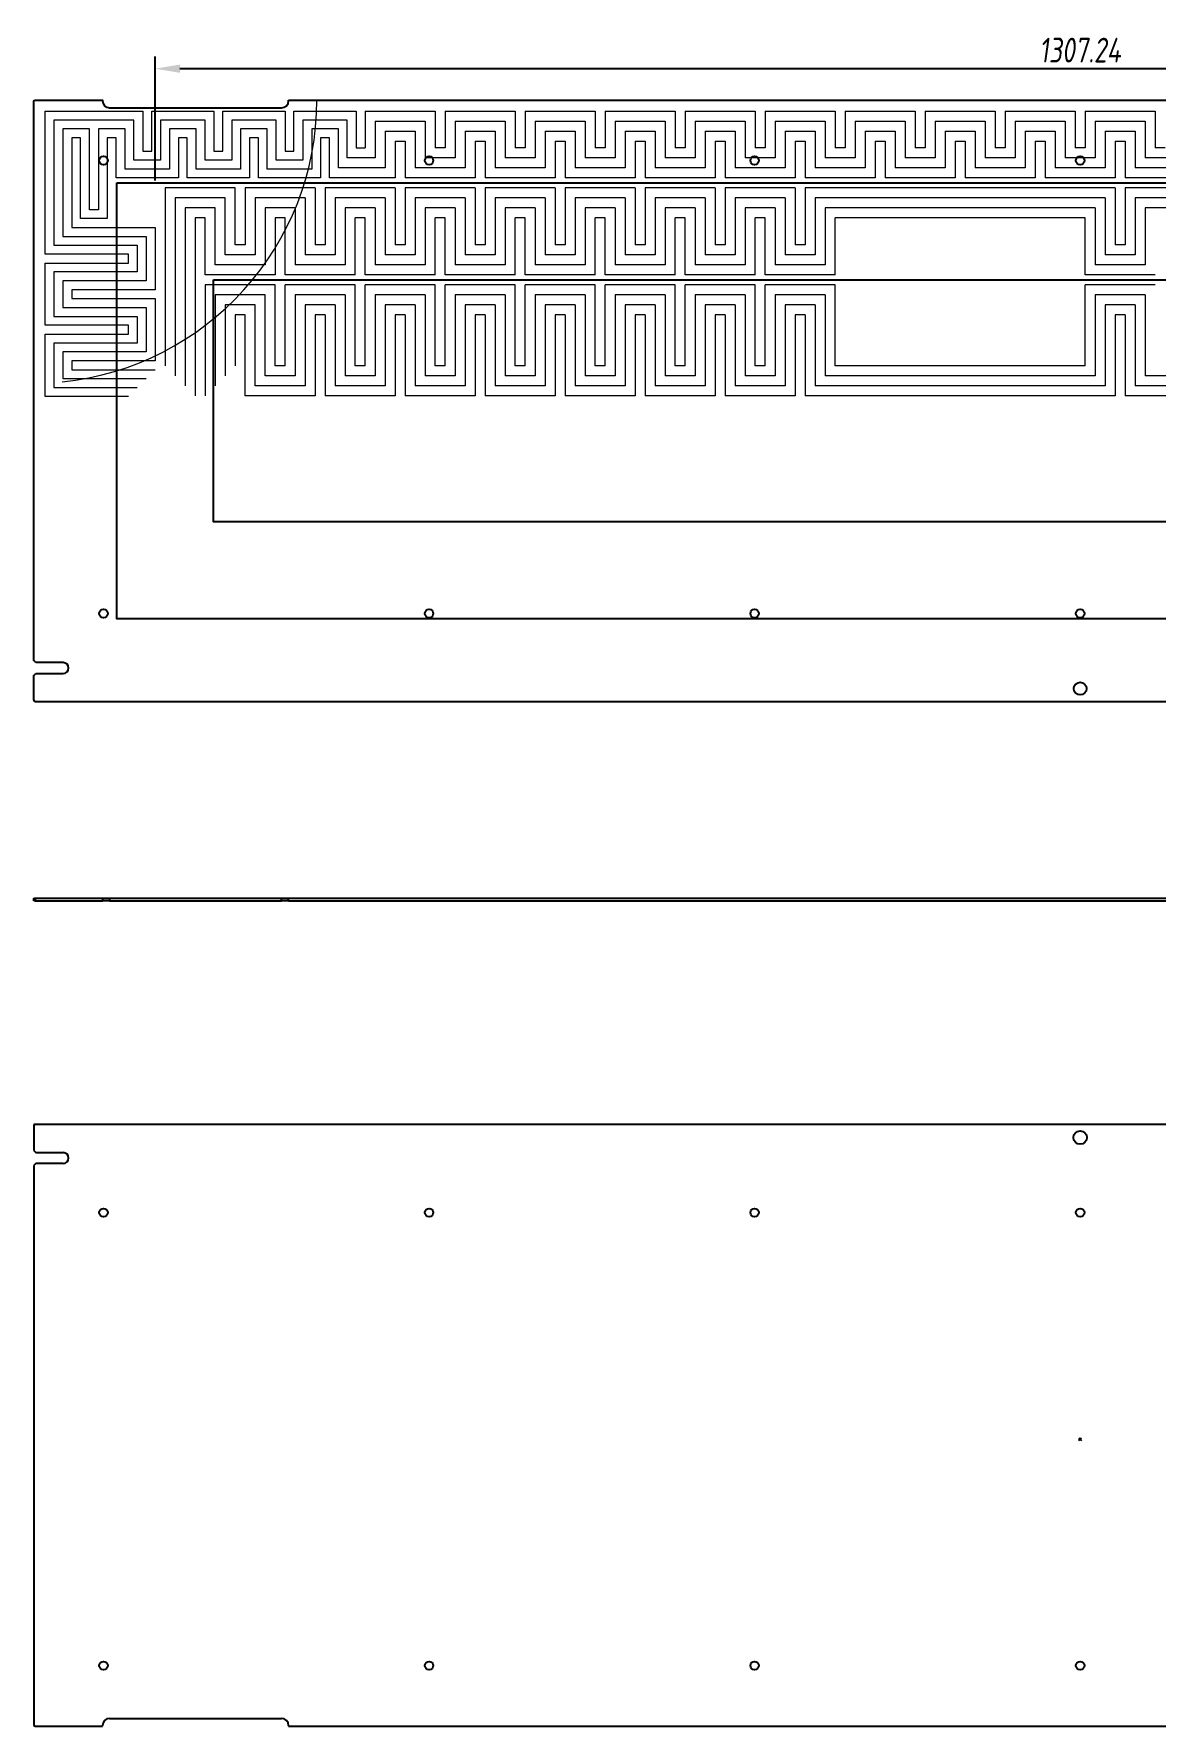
# Model space of a CAD drawing. Header units: millimetres. Extents: x -2003 to 8583, y -2734 to 1824.
# Drawn here: x 517 to 1309, y -73 to 1123 of the extents above; entities that cross this region are included whole.
import ezdxf

# ---------------------------------------------------------------- set-up
doc = ezdxf.new("R2010")
doc.units = ezdxf.units.MM
doc.header["$PDMODE"] = 35
doc.header["$PDSIZE"] = -8
doc.layers.add('参照', color=6, linetype='Continuous', lineweight=9)
doc.layers.add('发热区', color=2, linetype='Continuous')
doc.styles.add('斜仿宋', font='tssdeng.shx', dxfattribs={"width": 0.8, "oblique": 8, "bigfont": 'tssdchn.shx'})
doc.dimstyles.new('ISO-25', dxfattribs={"dimtxt": 2.5, "dimasz": 2.5, "dimexe": 1.25, "dimexo": 0.625, "dimtad": 1, "dimtoh": 1, "dimzin": 9, "dimdsep": 46, "dimtxsty": '斜仿宋', "dimcen": 2.5, "dimazin": 2, "dimtfac": 1, "dimtmove": 0, "dimatfit": 3, "dimfxl": 1, "dimarcsym": 1})

# ---------------------------------------------------------------- blocks, each defined once
blk = doc.blocks.new('*D1')
at = {"layer": 'Defpoints', "color": 0}
for p in [(602.4, 1098.1), (602.4, 1014.6), (1909.6, 1014.6)]:
    blk.add_point(p, dxfattribs=at)
at = {"layer": '参照', "color": 0, "lineweight": -2}
for p, q in [((602.4, 1019), (602.4, 1106.8)), ((1909.6, 1019), (1909.6, 1106.8)), ((1892.1, 1098.1), (619.9, 1098.1))]:
    blk.add_line(p, q, dxfattribs=at)
at = {"layer": '参照', "color": 0}
for points in [[(619.9, 1101), (619.9, 1095.2), (602.4, 1098.1)], [(1892.1, 1095.2), (1892.1, 1101), (1909.6, 1098.1)]]:
    blk.add_solid(points, dxfattribs=at)
at = {"layer": '参照', "color": 0, "insert": (1256, 1111.2), "char_height": 17.5, "attachment_point": 5, "style": '斜仿宋'}
blk.add_mtext('1307.24', dxfattribs=at)

msp = doc.modelspace()

# ---------------------------------------------------------------- linework, layer by layer
at = {"color": 7, "linetype": 'Continuous', "lineweight": 25}
for p, q in [((696.741, 1075.461), (696.741, 1075.961)), ((696.741, 1075.961), (1815.241, 1075.961)), ((516.741, 680.039), (516.741, 1074.961)), ((518.219, 678.561), (516.741, 680.039)), ((516.741, 669.383), (518.219, 670.861)), ((537.491, 678.561), (518.219, 678.561)), ((518.219, 670.861), (537.491, 670.861)), ((516.741, 651.961), (516.741, 669.383)), ((1994.241, 650.961), (517.741, 650.961)), ((516.741, 510.296), (516.741, 512.296)), ((516.741, 512.296), (517.741, 512.296)), ((517.741, 510.296), (516.741, 510.296)), ((517.741, 512.296), (517.741, 510.296)), ((517.741, 512.296), (565.241, 512.296)), ((517.741, 510.296), (565.241, 510.296)), ((565.241, 512.296), (565.241, 510.296)), ((565.241, 512.296), (570.241, 512.296)), ((570.241, 510.296), (565.241, 510.296)), ((570.241, 512.296), (570.241, 510.296)), ((570.241, 512.296), (691.741, 512.296)), ((570.241, 510.296), (691.741, 510.296)), ((691.741, 510.296), (691.741, 512.296)), ((691.741, 512.296), (696.741, 512.296)), ((696.741, 510.296), (691.741, 510.296)), ((696.741, 510.296), (696.741, 512.296)), ((696.741, 512.296), (1815.241, 512.296)), ((696.741, 510.296), (1815.241, 510.296)), ((516.741, 333.904), (518.219, 332.426)), ((518.219, 324.726), (516.741, 323.248)), ((516.741, 323.248), (516.741, -71.674)), ((518.219, 332.426), (537.491, 332.426)), ((537.491, 324.726), (518.219, 324.726)), ((570.241, -67.174), (691.741, -67.174)), ((517.741, -72.674), (565.241, -72.674)), ((565.241, -72.674), (565.241, -72.174)), ((696.741, -72.174), (696.741, -72.674)), ((696.741, -72.674), (1815.241, -72.674))]:
    msp.add_line(p, q, dxfattribs=at)
at = {"color": 7, "linetype": 'Continuous'}
for q in [(1255.254, 130.076), (1255.991, 130.444)]:
    msp.add_line((1255.991, 130.076), q, dxfattribs=at)
at = {"color": 7, "linetype": 'Continuous', "lineweight": 25}
msp.add_lwpolyline([(516.741, 1074.961, -0.41421356), (517.741, 1075.961), (565.241, 1075.961), (565.241, 1075.461, 0.41421356), (570.241, 1070.461), (691.741, 1070.461)], format="xyb", dxfattribs=at)
for centre, radius in [((565.991, 1033.211), 3), ((795.991, 1033.211), 3), ((1025.991, 1033.211), 3), ((1255.991, 1033.211), 3), ((565.991, 713.211), 3), ((795.991, 713.211), 3), ((1025.991, 713.211), 3), ((1255.991, 713.211), 3), ((1255.991, 660.211), 4.5), ((1255.991, 343.076), 4.75), ((565.991, 290.076), 3), ((795.991, 290.076), 3), ((1025.991, 290.076), 3), ((1255.991, 290.076), 3), ((565.991, -29.924), 3), ((795.991, -29.924), 3), ((1025.991, -29.924), 3), ((1255.991, -29.924), 3)]:
    msp.add_circle(centre, radius, dxfattribs=at)
for centre, radius, start, end in [((691.741, 1075.461), 5, 270, 0), ((537.491, 674.711), 3.85, 270, 90), ((517.741, 651.961), 1, 180, 270), ((517.741, 351.326), 1, 90, 180), ((537.491, 328.576), 3.85, 270, 90), ((517.741, -71.674), 1, 180, 270), ((570.241, -72.174), 5, 90, 180), ((691.741, -72.174), 5, 0, 90)]:
    msp.add_arc(centre, radius, start, end, dxfattribs=at)
at = {"color": 7, "linetype": 'Continuous'}
msp.add_point((1255.991, 130.076), dxfattribs=at)
at = {"layer": '参照', "color": 3}
for p, q in [((524.639, 967.099), (524.639, 1068.061)), ((524.639, 1068.061), (593.731, 1068.061)), ((593.731, 1068.061), (593.731, 1039.738)), ((600.012, 1039.738), (600.012, 1068.061)), ((600.012, 1068.061), (643.98, 1068.061)), ((643.98, 1068.061), (643.98, 1039.738)), ((650.261, 1039.738), (650.261, 1068.061)), ((650.261, 1068.061), (694.229, 1068.061)), ((694.229, 1068.061), (694.229, 1039.738)), ((700.51, 1039.738), (700.51, 1068.061)), ((700.51, 1068.061), (744.478, 1068.061)), ((744.478, 1068.061), (744.478, 1042.093)), ((587.45, 1061.78), (530.92, 1061.78)), ((530.92, 1061.78), (530.92, 973.381)), ((556.044, 1055.499), (537.201, 1055.499)), ((537.201, 1055.499), (537.201, 979.662)), ((556.044, 998.505), (556.044, 1055.499)), ((581.169, 1055.499), (562.325, 1055.499)), ((562.325, 1055.499), (562.325, 998.505)), ((581.169, 1027.175), (581.169, 1055.499)), ((587.45, 1033.456), (587.45, 1061.78)), ((637.699, 1061.78), (606.293, 1061.78)), ((606.293, 1061.78), (606.293, 1033.456)), ((631.418, 1055.499), (612.574, 1055.499)), ((612.574, 1055.499), (612.574, 1027.175)), ((631.418, 1027.175), (631.418, 1055.499)), ((637.699, 1033.456), (637.699, 1061.78)), ((687.948, 1061.78), (656.542, 1061.78)), ((656.542, 1061.78), (656.542, 1033.456)), ((681.667, 1055.499), (662.823, 1055.499)), ((662.823, 1055.499), (662.823, 1027.175)), ((681.667, 1027.175), (681.667, 1055.499)), ((687.948, 1033.456), (687.948, 1061.78)), ((738.197, 1061.78), (706.791, 1061.78)), ((706.791, 1061.78), (706.791, 1033.456)), ((731.915, 1055.499), (713.072, 1055.499)), ((713.072, 1055.499), (713.072, 1027.175)), ((731.915, 1027.96), (731.915, 1055.499)), ((738.197, 1035.027), (738.197, 1061.78)), ((549.763, 1049.218), (543.482, 1049.218)), ((543.482, 1049.218), (543.482, 985.943)), ((549.763, 992.224), (549.763, 1049.218)), ((574.888, 1049.218), (568.607, 1049.218)), ((568.607, 1049.218), (568.607, 992.224)), ((574.888, 1020.894), (574.888, 1049.218)), ((625.137, 1049.218), (618.855, 1049.218)), ((618.855, 1049.218), (618.855, 1020.894)), ((625.137, 1020.894), (625.137, 1049.218)), ((675.385, 1049.218), (669.104, 1049.218)), ((669.104, 1049.218), (669.104, 1020.894)), ((675.385, 1020.894), (675.385, 1049.218)), ((725.634, 1049.218), (719.353, 1049.218)), ((719.353, 1049.218), (719.353, 1020.894)), ((725.634, 1020.894), (725.634, 1049.218)), ((606.293, 1033.456), (587.45, 1033.456)), ((593.731, 1039.738), (600.012, 1039.738)), ((656.542, 1033.456), (637.699, 1033.456)), ((643.98, 1039.738), (650.261, 1039.738)), ((706.791, 1033.456), (687.948, 1033.456)), ((694.229, 1039.738), (700.51, 1039.738)), ((618.855, 1020.894), (574.888, 1020.894)), ((612.574, 1027.175), (581.169, 1027.175)), ((669.104, 1020.894), (625.137, 1020.894)), ((662.823, 1027.175), (631.418, 1027.175)), ((719.353, 1020.894), (675.385, 1020.894)), ((713.072, 1027.175), (681.667, 1027.175)), ((568.607, 992.224), (549.763, 992.224)), ((562.325, 998.505), (556.044, 998.505)), ((543.482, 985.943), (602.369, 985.943)), ((602.369, 985.943), (602.369, 941.975)), ((530.92, 973.381), (589.807, 973.381)), ((537.201, 979.662), (596.088, 979.662)), ((589.807, 973.381), (589.807, 954.537)), ((596.088, 979.662), (596.088, 948.256)), ((583.526, 967.099), (524.639, 967.099)), ((524.639, 916.851), (524.639, 960.818)), ((524.639, 960.818), (583.526, 960.818)), ((583.526, 960.818), (583.526, 967.099)), ((589.807, 954.537), (530.92, 954.537)), ((530.92, 954.537), (530.92, 923.132)), ((596.088, 948.256), (537.201, 948.256)), ((537.201, 948.256), (537.201, 929.413)), ((602.369, 941.975), (543.482, 941.975)), ((543.482, 941.975), (543.482, 935.694)), ((543.482, 935.694), (602.369, 935.694)), ((602.369, 935.694), (602.369, 891.726)), ((530.92, 923.132), (589.807, 923.132)), ((537.201, 929.413), (596.088, 929.413)), ((589.807, 923.132), (589.807, 904.288)), ((596.088, 929.413), (596.088, 898.007)), ((583.526, 916.851), (524.639, 916.851)), ((524.639, 866.602), (524.639, 910.569)), ((524.639, 910.569), (583.526, 910.569)), ((583.526, 910.569), (583.526, 916.851)), ((589.807, 904.288), (530.92, 904.288)), ((530.92, 904.288), (530.92, 872.883)), ((596.088, 898.007), (537.201, 898.007)), ((537.201, 898.007), (537.201, 879.164)), ((602.369, 891.726), (543.482, 891.726)), ((543.482, 891.726), (543.482, 885.445)), ((543.482, 885.445), (602.369, 885.445)), ((530.92, 872.883), (589.807, 872.883)), ((537.201, 879.164), (596.088, 879.164)), ((583.526, 866.602), (524.639, 866.602))]:
    msp.add_line(p, q, dxfattribs=at)
at = {"layer": '参照'}
for p, q in [((750.759, 1068.061), (800.222, 1068.061)), ((750.759, 1068.061), (750.759, 1042.093)), ((800.222, 1068.061), (800.222, 1042.093)), ((807.288, 1068.061), (856.751, 1068.061)), ((807.288, 1068.061), (807.288, 1042.093)), ((856.751, 1068.061), (856.751, 1042.093)), ((863.818, 1068.061), (913.281, 1068.061)), ((863.818, 1068.061), (863.818, 1042.093)), ((913.281, 1068.061), (913.281, 1042.093)), ((920.347, 1068.061), (969.81, 1068.061)), ((920.347, 1068.061), (920.347, 1042.093)), ((969.81, 1068.061), (969.81, 1042.093)), ((976.877, 1068.061), (1026.34, 1068.061)), ((976.877, 1068.061), (976.877, 1042.093)), ((1026.34, 1068.061), (1026.34, 1042.093)), ((1033.406, 1068.061), (1082.869, 1068.061)), ((1033.406, 1068.061), (1033.406, 1042.093)), ((1082.869, 1068.061), (1082.869, 1042.093)), ((1089.936, 1068.061), (1139.399, 1068.061)), ((1089.936, 1068.061), (1089.936, 1042.093)), ((1139.399, 1068.061), (1139.399, 1042.093)), ((1146.465, 1068.061), (1195.928, 1068.061)), ((1146.465, 1068.061), (1146.465, 1042.093)), ((1195.928, 1068.061), (1195.928, 1042.093)), ((1202.994, 1068.061), (1252.458, 1068.061)), ((1202.994, 1068.061), (1202.994, 1042.093)), ((1252.458, 1068.061), (1252.458, 1042.093)), ((1259.524, 1068.061), (1308.987, 1068.061)), ((1259.524, 1068.061), (1259.524, 1042.093)), ((1308.987, 1068.061), (1308.987, 1042.093)), ((757.825, 1060.995), (793.156, 1060.995)), ((757.825, 1060.995), (757.825, 1035.027)), ((764.891, 1053.929), (786.09, 1053.929)), ((764.891, 1053.929), (764.891, 1027.96)), ((786.09, 1053.929), (786.09, 1027.96)), ((793.156, 1060.995), (793.156, 1035.027)), ((814.354, 1060.995), (849.685, 1060.995)), ((814.354, 1060.995), (814.354, 1035.027)), ((821.421, 1053.929), (842.619, 1053.929)), ((821.421, 1053.929), (821.421, 1027.96)), ((842.619, 1053.929), (842.619, 1027.96)), ((849.685, 1060.995), (849.685, 1035.027)), ((870.884, 1060.995), (906.215, 1060.995)), ((870.884, 1060.995), (870.884, 1035.027)), ((877.95, 1053.929), (899.149, 1053.929)), ((877.95, 1053.929), (877.95, 1027.96)), ((899.149, 1053.929), (899.149, 1027.96)), ((906.215, 1060.995), (906.215, 1035.027)), ((927.413, 1060.995), (962.744, 1060.995)), ((927.413, 1060.995), (927.413, 1035.027)), ((934.48, 1053.929), (955.678, 1053.929)), ((934.48, 1053.929), (934.48, 1027.96)), ((955.678, 1053.929), (955.678, 1027.96)), ((962.744, 1060.995), (962.744, 1035.027)), ((983.943, 1060.995), (1019.274, 1060.995)), ((983.943, 1060.995), (983.943, 1035.027)), ((991.009, 1053.929), (1012.208, 1053.929)), ((991.009, 1053.929), (991.009, 1027.96)), ((1012.208, 1053.929), (1012.208, 1027.96)), ((1019.274, 1060.995), (1019.274, 1035.027)), ((1040.472, 1060.995), (1075.803, 1060.995)), ((1040.472, 1060.995), (1040.472, 1035.027)), ((1047.538, 1053.929), (1068.737, 1053.929)), ((1047.538, 1053.929), (1047.538, 1027.96)), ((1068.737, 1053.929), (1068.737, 1027.96)), ((1075.803, 1060.995), (1075.803, 1035.027)), ((1097.002, 1060.995), (1132.333, 1060.995)), ((1097.002, 1060.995), (1097.002, 1035.027)), ((1104.068, 1053.929), (1125.266, 1053.929)), ((1104.068, 1053.929), (1104.068, 1027.96)), ((1125.266, 1053.929), (1125.266, 1027.96)), ((1132.333, 1060.995), (1132.333, 1035.027)), ((1153.531, 1060.995), (1188.862, 1060.995)), ((1153.531, 1060.995), (1153.531, 1035.027)), ((1160.597, 1053.929), (1181.796, 1053.929)), ((1160.597, 1053.929), (1160.597, 1027.96)), ((1181.796, 1053.929), (1181.796, 1027.96)), ((1188.862, 1060.995), (1188.862, 1035.027)), ((1210.061, 1060.995), (1245.392, 1060.995)), ((1210.061, 1060.995), (1210.061, 1035.027)), ((1217.127, 1053.929), (1238.325, 1053.929)), ((1217.127, 1053.929), (1217.127, 1027.96)), ((1238.325, 1053.929), (1238.325, 1027.96)), ((1245.392, 1060.995), (1245.392, 1035.027)), ((1266.59, 1060.995), (1301.921, 1060.995)), ((1266.59, 1060.995), (1266.59, 1035.027)), ((1273.656, 1053.929), (1294.855, 1053.929)), ((1273.656, 1053.929), (1273.656, 1027.96)), ((1294.855, 1053.929), (1294.855, 1027.96)), ((1301.921, 1060.995), (1301.921, 1035.027)), ((744.478, 1042.093), (750.759, 1042.093)), ((771.957, 1046.863), (779.023, 1046.863)), ((771.957, 1046.863), (771.957, 1020.894)), ((779.023, 1046.863), (779.023, 1020.894)), ((828.487, 1046.863), (835.553, 1046.863)), ((828.487, 1046.863), (828.487, 1020.894)), ((835.553, 1046.863), (835.553, 1020.894)), ((885.016, 1046.863), (892.082, 1046.863)), ((885.016, 1046.863), (885.016, 1020.894)), ((892.082, 1046.863), (892.082, 1020.894)), ((941.546, 1046.863), (948.612, 1046.863)), ((941.546, 1046.863), (941.546, 1020.894)), ((948.612, 1046.863), (948.612, 1020.894)), ((998.075, 1046.863), (1005.141, 1046.863)), ((998.075, 1046.863), (998.075, 1020.894)), ((1005.141, 1046.863), (1005.141, 1020.894)), ((1054.605, 1046.863), (1061.671, 1046.863)), ((1054.605, 1046.863), (1054.605, 1020.894)), ((1061.671, 1046.863), (1061.671, 1020.894)), ((1111.134, 1046.863), (1118.2, 1046.863)), ((1111.134, 1046.863), (1111.134, 1020.894)), ((1118.2, 1046.863), (1118.2, 1020.894)), ((1167.664, 1046.863), (1174.73, 1046.863)), ((1167.664, 1046.863), (1167.664, 1020.894)), ((1174.73, 1046.863), (1174.73, 1020.894)), ((1224.193, 1046.863), (1231.259, 1046.863)), ((1224.193, 1046.863), (1224.193, 1020.894)), ((1231.259, 1046.863), (1231.259, 1020.894)), ((1280.722, 1046.863), (1287.789, 1046.863)), ((1280.722, 1046.863), (1280.722, 1020.894)), ((1287.789, 1046.863), (1287.789, 1020.894)), ((757.825, 1035.027), (738.197, 1035.027)), ((771.957, 1020.894), (725.634, 1020.894)), ((764.891, 1027.96), (731.915, 1027.96)), ((708.362, 1006.762), (708.362, 966.627)), ((715.428, 1013.828), (715.428, 973.693)), ((722.494, 1013.828), (722.494, 973.693)), ((729.56, 1006.762), (729.56, 966.627)), ((764.891, 1006.762), (764.891, 966.627)), ((771.957, 1013.828), (771.957, 973.693)), ((779.023, 1013.828), (779.023, 973.693)), ((786.09, 1006.762), (786.09, 966.627)), ((821.421, 1006.762), (821.421, 966.627)), ((828.487, 1013.828), (828.487, 973.693)), ((835.553, 1013.828), (835.553, 973.693)), ((842.619, 1006.762), (842.619, 966.627)), ((877.95, 1006.762), (877.95, 966.627)), ((885.016, 1013.828), (885.016, 973.693)), ((892.082, 1013.828), (892.082, 973.693)), ((899.149, 1006.762), (899.149, 966.627)), ((934.48, 1006.762), (934.48, 966.627)), ((941.546, 1013.828), (941.546, 973.693)), ((948.612, 1013.828), (948.612, 973.693)), ((955.678, 1006.762), (955.678, 966.627)), ((991.009, 1006.762), (991.009, 966.627)), ((998.075, 1013.828), (998.075, 973.693)), ((1005.141, 1013.828), (1005.141, 973.693)), ((1012.208, 1006.762), (1012.208, 966.627)), ((1047.538, 1006.762), (1047.538, 966.627)), ((1054.605, 1013.828), (1054.605, 973.693)), ((1061.671, 1013.828), (1061.671, 973.693)), ((1068.737, 1006.762), (1068.737, 966.627)), ((1273.656, 1006.762), (1273.656, 966.627)), ((1280.722, 1013.828), (1280.722, 973.693)), ((1287.789, 1013.828), (1287.789, 973.693)), ((1294.855, 1006.762), (1294.855, 966.627)), ((694.229, 952.494), (694.229, 992.629)), ((701.295, 999.696), (701.295, 959.56)), ((736.626, 999.696), (736.626, 959.56)), ((743.693, 952.494), (743.693, 992.629)), ((750.759, 952.494), (750.759, 992.629)), ((757.825, 999.696), (757.825, 959.56)), ((793.156, 999.696), (793.156, 959.56)), ((800.222, 952.494), (800.222, 992.629)), ((807.288, 952.494), (807.288, 992.629)), ((814.354, 999.696), (814.354, 959.56)), ((849.685, 999.696), (849.685, 959.56)), ((856.751, 952.494), (856.751, 992.629)), ((863.818, 952.494), (863.818, 992.629)), ((870.884, 999.696), (870.884, 959.56)), ((906.215, 999.696), (906.215, 959.56)), ((913.281, 952.494), (913.281, 992.629)), ((920.347, 952.494), (920.347, 992.629)), ((927.413, 999.696), (927.413, 959.56)), ((962.744, 999.696), (962.744, 959.56)), ((969.81, 952.494), (969.81, 992.629)), ((976.877, 952.494), (976.877, 992.629)), ((983.943, 999.696), (983.943, 959.56)), ((1019.274, 999.696), (1019.274, 959.56)), ((1026.34, 952.494), (1026.34, 992.629)), ((1033.406, 952.494), (1033.406, 992.629)), ((1040.472, 999.696), (1040.472, 959.56)), ((1075.803, 999.696), (1075.803, 959.56)), ((1082.869, 952.494), (1082.869, 992.629)), ((1259.524, 952.494), (1259.524, 992.629)), ((1266.59, 999.696), (1266.59, 959.56)), ((1301.921, 999.696), (1301.921, 959.56)), ((694.229, 888.193), (694.229, 945.428)), ((743.693, 888.193), (743.693, 945.428)), ((750.759, 888.193), (750.759, 945.428)), ((800.222, 888.193), (800.222, 945.428)), ((807.288, 888.193), (807.288, 945.428)), ((856.751, 888.193), (856.751, 945.428)), ((863.818, 888.193), (863.818, 945.428)), ((913.281, 888.193), (913.281, 945.428)), ((920.347, 888.193), (920.347, 945.428)), ((969.81, 888.193), (969.81, 945.428)), ((976.877, 888.193), (976.877, 945.428)), ((1026.34, 888.193), (1026.34, 945.428)), ((1033.406, 888.193), (1033.406, 945.428)), ((1082.869, 888.193), (1082.869, 945.428)), ((1259.524, 888.193), (1259.524, 945.428)), ((701.295, 938.362), (701.295, 881.127)), ((736.626, 938.362), (736.626, 881.127)), ((757.825, 938.362), (757.825, 881.127)), ((793.156, 938.362), (793.156, 881.127)), ((814.354, 938.362), (814.354, 881.127)), ((849.685, 938.362), (849.685, 881.127)), ((870.884, 938.362), (870.884, 881.127)), ((906.215, 938.362), (906.215, 881.127)), ((927.413, 938.362), (927.413, 881.127)), ((962.744, 938.362), (962.744, 881.127)), ((983.943, 938.362), (983.943, 881.127)), ((1019.274, 938.362), (1019.274, 881.127)), ((1040.472, 938.362), (1040.472, 881.127)), ((1075.803, 938.362), (1075.803, 881.127)), ((1266.59, 938.362), (1266.59, 881.127)), ((1301.921, 938.362), (1301.921, 881.127)), ((708.362, 931.296), (708.362, 874.06)), ((715.428, 924.229), (715.428, 866.994)), ((722.494, 924.229), (722.494, 866.994)), ((729.56, 931.296), (729.56, 874.06)), ((764.891, 931.296), (764.891, 874.06)), ((771.957, 924.229), (771.957, 866.994)), ((779.023, 924.229), (779.023, 866.994)), ((786.09, 931.296), (786.09, 874.06)), ((821.421, 931.296), (821.421, 874.06)), ((828.487, 924.229), (828.487, 866.994)), ((835.553, 924.229), (835.553, 866.994)), ((842.619, 931.296), (842.619, 874.06)), ((877.95, 931.296), (877.95, 874.06)), ((885.016, 924.229), (885.016, 866.994)), ((892.082, 924.229), (892.082, 866.994)), ((899.149, 931.296), (899.149, 874.06)), ((934.48, 931.296), (934.48, 874.06)), ((941.546, 924.229), (941.546, 866.994)), ((948.612, 924.229), (948.612, 866.994)), ((955.678, 931.296), (955.678, 874.06)), ((991.009, 931.296), (991.009, 874.06)), ((998.075, 924.229), (998.075, 866.994)), ((1005.141, 924.229), (1005.141, 866.994)), ((1012.208, 931.296), (1012.208, 874.06)), ((1047.538, 931.296), (1047.538, 874.06)), ((1054.605, 924.229), (1054.605, 866.994)), ((1061.671, 924.229), (1061.671, 866.994)), ((1068.737, 931.296), (1068.737, 874.06)), ((1273.656, 931.296), (1273.656, 874.06)), ((1280.722, 924.229), (1280.722, 866.994)), ((1287.789, 924.229), (1287.789, 866.994)), ((1294.855, 931.296), (1294.855, 874.06)), ((694.229, 888.193), (687.163, 888.193)), ((750.759, 888.193), (743.693, 888.193)), ((807.288, 888.193), (800.222, 888.193)), ((863.818, 888.193), (856.751, 888.193)), ((920.347, 888.193), (913.281, 888.193)), ((976.877, 888.193), (969.81, 888.193)), ((1033.406, 888.193), (1026.34, 888.193)), ((1259.524, 888.193), (1082.869, 888.193)), ((708.362, 874.06), (673.031, 874.06)), ((701.295, 881.127), (680.097, 881.127)), ((764.891, 874.06), (729.56, 874.06)), ((757.825, 881.127), (736.626, 881.127)), ((821.421, 874.06), (786.09, 874.06)), ((814.354, 881.127), (793.156, 881.127)), ((877.95, 874.06), (842.619, 874.06)), ((870.884, 881.127), (849.685, 881.127)), ((934.48, 874.06), (899.149, 874.06)), ((927.413, 881.127), (906.215, 881.127)), ((991.009, 874.06), (955.678, 874.06)), ((983.943, 881.127), (962.744, 881.127)), ((1047.538, 874.06), (1012.208, 874.06)), ((1040.472, 881.127), (1019.274, 881.127)), ((1273.656, 874.06), (1068.737, 874.06)), ((1266.59, 881.127), (1075.803, 881.127)), ((1330.186, 874.06), (1294.855, 874.06)), ((1323.12, 881.127), (1301.921, 881.127)), ((715.428, 866.994), (665.965, 866.994)), ((771.957, 866.994), (722.494, 866.994)), ((828.487, 866.994), (779.023, 866.994)), ((885.016, 866.994), (835.553, 866.994)), ((941.546, 866.994), (892.082, 866.994)), ((998.075, 866.994), (948.612, 866.994)), ((1054.605, 866.994), (1005.141, 866.994)), ((1280.722, 866.994), (1061.671, 866.994)), ((1337.252, 866.994), (1287.789, 866.994))]:
    msp.add_line(p, q, dxfattribs=at)
at = {"layer": '参照', "color": 5}
for p, q in [((807.288, 1042.093), (800.222, 1042.093)), ((863.818, 1042.093), (856.751, 1042.093)), ((920.347, 1042.093), (913.281, 1042.093)), ((976.877, 1042.093), (969.81, 1042.093)), ((1033.406, 1042.093), (1026.34, 1042.093)), ((1089.936, 1042.093), (1082.869, 1042.093)), ((1146.465, 1042.093), (1139.399, 1042.093)), ((1202.994, 1042.093), (1195.928, 1042.093)), ((1259.524, 1042.093), (1252.458, 1042.093)), ((1316.053, 1042.093), (1308.987, 1042.093)), ((814.354, 1035.027), (793.156, 1035.027)), ((870.884, 1035.027), (849.685, 1035.027)), ((927.413, 1035.027), (906.215, 1035.027)), ((983.943, 1035.027), (962.744, 1035.027)), ((1040.472, 1035.027), (1019.274, 1035.027)), ((1097.002, 1035.027), (1075.803, 1035.027)), ((1153.531, 1035.027), (1132.333, 1035.027)), ((1210.061, 1035.027), (1188.862, 1035.027)), ((1266.59, 1035.027), (1245.392, 1035.027)), ((1323.12, 1035.027), (1301.921, 1035.027)), ((828.487, 1020.894), (779.023, 1020.894)), ((821.421, 1027.96), (786.09, 1027.96)), ((885.016, 1020.894), (835.553, 1020.894)), ((877.95, 1027.96), (842.619, 1027.96)), ((941.546, 1020.894), (892.082, 1020.894)), ((934.48, 1027.96), (899.149, 1027.96)), ((998.075, 1020.894), (948.612, 1020.894)), ((991.009, 1027.96), (955.678, 1027.96)), ((1054.605, 1020.894), (1005.141, 1020.894)), ((1047.538, 1027.96), (1012.208, 1027.96)), ((1111.134, 1020.894), (1061.671, 1020.894)), ((1104.068, 1027.96), (1068.737, 1027.96)), ((1167.664, 1020.894), (1118.2, 1020.894)), ((1160.597, 1027.96), (1125.266, 1027.96)), ((1224.193, 1020.894), (1174.73, 1020.894)), ((1217.127, 1027.96), (1181.796, 1027.96)), ((1280.722, 1020.894), (1231.259, 1020.894)), ((1273.656, 1027.96), (1238.325, 1027.96)), ((1337.252, 1020.894), (1287.789, 1020.894)), ((1330.186, 1027.96), (1294.855, 1027.96)), ((715.428, 1013.828), (665.965, 1013.828)), ((708.362, 1006.762), (673.031, 1006.762)), ((771.957, 1013.828), (722.494, 1013.828)), ((764.891, 1006.762), (729.56, 1006.762)), ((828.487, 1013.828), (779.023, 1013.828)), ((821.421, 1006.762), (786.09, 1006.762)), ((885.016, 1013.828), (835.553, 1013.828)), ((877.95, 1006.762), (842.619, 1006.762)), ((941.546, 1013.828), (892.082, 1013.828)), ((934.48, 1006.762), (899.149, 1006.762)), ((998.075, 1013.828), (948.612, 1013.828)), ((991.009, 1006.762), (955.678, 1006.762)), ((1054.605, 1013.828), (1005.141, 1013.828)), ((1047.538, 1006.762), (1012.208, 1006.762)), ((1280.722, 1013.828), (1061.671, 1013.828)), ((1273.656, 1006.762), (1068.737, 1006.762)), ((1337.252, 1013.828), (1287.789, 1013.828)), ((1330.186, 1006.762), (1294.855, 1006.762)), ((701.295, 999.696), (680.097, 999.696)), ((694.229, 992.629), (687.163, 992.629)), ((757.825, 999.696), (736.626, 999.696)), ((750.759, 992.629), (743.693, 992.629)), ((814.354, 999.696), (793.156, 999.696)), ((807.288, 992.629), (800.222, 992.629)), ((870.884, 999.696), (849.685, 999.696)), ((863.818, 992.629), (856.751, 992.629)), ((927.413, 999.696), (906.215, 999.696)), ((920.347, 992.629), (913.281, 992.629)), ((983.943, 999.696), (962.744, 999.696)), ((976.877, 992.629), (969.81, 992.629)), ((1040.472, 999.696), (1019.274, 999.696)), ((1033.406, 992.629), (1026.34, 992.629)), ((1266.59, 999.696), (1075.803, 999.696)), ((1259.524, 992.629), (1082.869, 992.629)), ((1323.12, 999.696), (1301.921, 999.696)), ((722.494, 973.693), (715.428, 973.693)), ((779.023, 973.693), (771.957, 973.693)), ((835.553, 973.693), (828.487, 973.693)), ((892.082, 973.693), (885.016, 973.693)), ((948.612, 973.693), (941.546, 973.693)), ((1005.141, 973.693), (998.075, 973.693)), ((1061.671, 973.693), (1054.605, 973.693)), ((1287.789, 973.693), (1280.722, 973.693)), ((736.626, 959.56), (701.295, 959.56)), ((729.56, 966.627), (708.362, 966.627)), ((793.156, 959.56), (757.825, 959.56)), ((786.09, 966.627), (764.891, 966.627)), ((849.685, 959.56), (814.354, 959.56)), ((842.619, 966.627), (821.421, 966.627)), ((906.215, 959.56), (870.884, 959.56)), ((899.149, 966.627), (877.95, 966.627)), ((962.744, 959.56), (927.413, 959.56)), ((955.678, 966.627), (934.48, 966.627)), ((1019.274, 959.56), (983.943, 959.56)), ((1012.208, 966.627), (991.009, 966.627)), ((1075.803, 959.56), (1040.472, 959.56)), ((1068.737, 966.627), (1047.538, 966.627)), ((1301.921, 959.56), (1266.59, 959.56)), ((1294.855, 966.627), (1273.656, 966.627)), ((743.693, 952.494), (694.229, 952.494)), ((743.693, 945.428), (694.229, 945.428)), ((800.222, 952.494), (750.759, 952.494)), ((800.222, 945.428), (750.759, 945.428)), ((856.751, 952.494), (807.288, 952.494)), ((856.751, 945.428), (807.288, 945.428)), ((913.281, 952.494), (863.818, 952.494)), ((913.281, 945.428), (863.818, 945.428)), ((969.81, 952.494), (920.347, 952.494)), ((969.81, 945.428), (920.347, 945.428)), ((1026.34, 952.494), (976.877, 952.494)), ((1026.34, 945.428), (976.877, 945.428)), ((1082.869, 952.494), (1033.406, 952.494)), ((1082.869, 945.428), (1033.406, 945.428)), ((1308.987, 952.494), (1259.524, 952.494)), ((1308.987, 945.428), (1259.524, 945.428)), ((736.626, 938.362), (701.295, 938.362)), ((793.156, 938.362), (757.825, 938.362)), ((849.685, 938.362), (814.354, 938.362)), ((906.215, 938.362), (870.884, 938.362)), ((962.744, 938.362), (927.413, 938.362)), ((1019.274, 938.362), (983.943, 938.362)), ((1075.803, 938.362), (1040.472, 938.362)), ((1301.921, 938.362), (1266.59, 938.362)), ((729.56, 931.296), (708.362, 931.296)), ((722.494, 924.229), (715.428, 924.229)), ((786.09, 931.296), (764.891, 931.296)), ((779.023, 924.229), (771.957, 924.229)), ((842.619, 931.296), (821.421, 931.296)), ((835.553, 924.229), (828.487, 924.229)), ((899.149, 931.296), (877.95, 931.296)), ((892.082, 924.229), (885.016, 924.229)), ((955.678, 931.296), (934.48, 931.296)), ((948.612, 924.229), (941.546, 924.229)), ((1012.208, 931.296), (991.009, 931.296)), ((1005.141, 924.229), (998.075, 924.229)), ((1068.737, 931.296), (1047.538, 931.296)), ((1061.671, 924.229), (1054.605, 924.229)), ((1294.855, 931.296), (1273.656, 931.296)), ((1287.789, 924.229), (1280.722, 924.229))]:
    msp.add_line(p, q, dxfattribs=at)
for points in [[(665.965, 1013.828), (665.965, 973.693), (658.898, 973.693), (658.898, 1013.828), (609.435, 1013.828), (609.435, 888.193)], [(673.031, 1006.762), (673.031, 966.627), (651.832, 966.627), (651.832, 1006.762), (616.501, 1006.762), (616.501, 881.127)], [(680.097, 999.696), (680.097, 959.56), (644.766, 959.56), (644.766, 999.696), (623.567, 999.696), (623.567, 874.06)], [(687.163, 992.629), (687.163, 952.494), (637.7, 952.494), (637.7, 992.629), (630.634, 992.629), (630.634, 866.994)], [(687.163, 888.193), (687.163, 945.428), (637.7, 945.428), (637.7, 866.994)], [(680.097, 881.127), (680.097, 938.362), (644.766, 938.362), (644.766, 874.06)], [(673.031, 874.06), (673.031, 931.296), (651.832, 931.296), (651.832, 881.127)], [(665.965, 866.994), (665.965, 924.229), (658.898, 924.229), (658.898, 888.193)]]:
    msp.add_lwpolyline(points, dxfattribs=at)
at = {"layer": '参照'}
msp.add_arc((516.741, 1075.961), 200, 275.73917, 0, dxfattribs=at)
at = {"layer": '发热区', "color": 7, "linetype": 'Continuous', "lineweight": 25}
for p, q in [((516.741, 352.326), (516.741, 333.904)), ((1994.241, 352.326), (516.741, 352.326))]:
    msp.add_line(p, q, dxfattribs=at)
at = {"layer": '发热区'}
for points in [[(575.341, 1017.361), (1936.641, 1017.361), (1936.641, 709.561), (575.341, 709.561)], [(643.741, 948.961), (1868.241, 948.961), (1868.241, 777.961), (643.741, 777.961)]]:
    msp.add_lwpolyline(points, close=True, dxfattribs=at)

# ---------------------------------------------------------------- dimensions: what is measured, and where the dimension line sits
at = {"layer": '参照'}
dim = msp.add_linear_dim(base=(602.369, 1098.095), p1=(1909.613, 1014.613), p2=(602.369, 1014.613), dimstyle='ISO-25', override={"dimscale": 5, "dimtxt": 3.5, "dimasz": 3.5, "dimexe": 1.75, "dimexo": 0.875, "dimgap": 0.875, "dimtih": 0, "dimtoh": 1, "dimzin": 8, "dimadec": 2, "dimatfit": 0, "dimtfill": 0, "dimtzin": 0}, dxfattribs=at)
dim.commit()
dim.dimension.update_dxf_attribs({"geometry": '*D1', "text_midpoint": (1255.991, 1111.22)})

doc.saveas('drawing.dxf')
